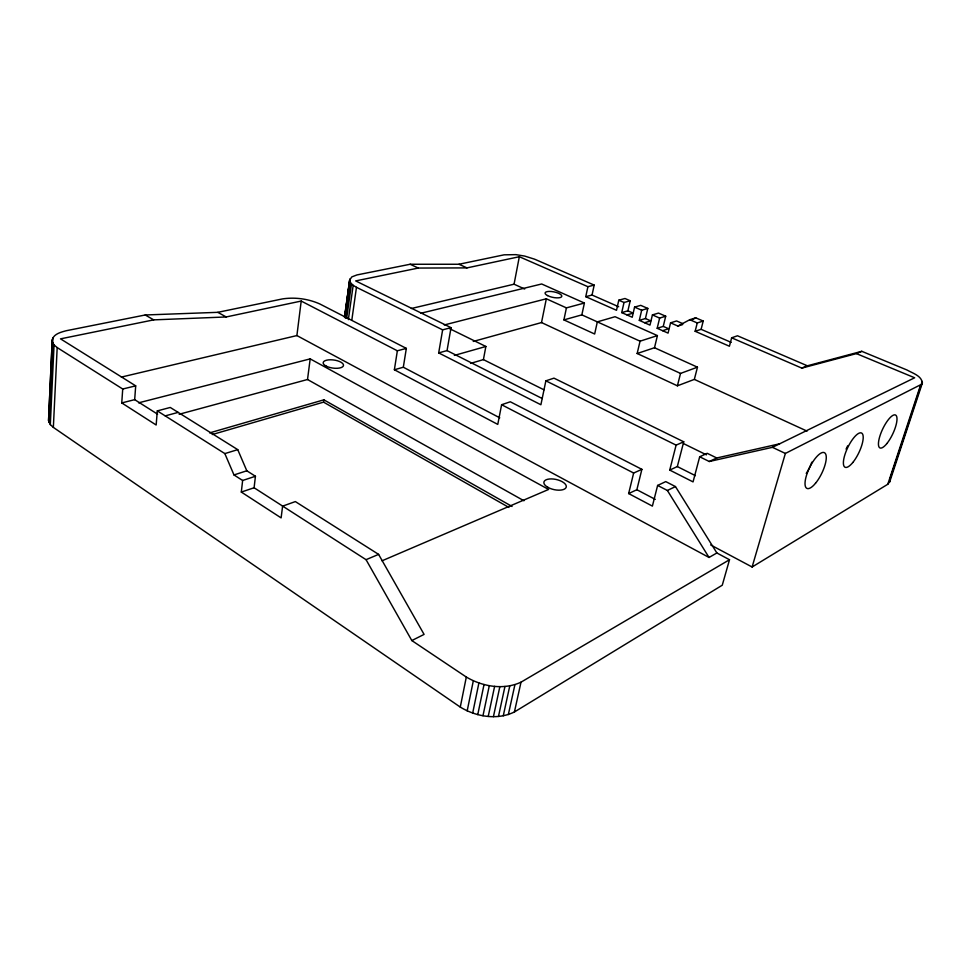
<?xml version="1.0" encoding="UTF-8"?>
<svg xmlns="http://www.w3.org/2000/svg" width="971" height="971" viewBox="0 0 971 971"><rect width="100%" height="100%" fill="white"/><g stroke="black" fill="none" stroke-linecap="round" stroke-linejoin="round"><path stroke-width="1.46" d="M628.65 493.559L636.867 489.724L641.88 469.345L633.65 473.035L628.65 493.559L652.391 506.109L657.622 485.439L665.754 481.604L675.464 486.58L716.877 552.972L729.512 559.733L722.266 585.21L514.412 711.974C497.273 720.385 476.13 716.768 460.278 707.094L53.356 427.398L50.322 424.594L48.55 420.601L52.216 341.246C52.191 334.242 60.967 332.143 66.319 330.71L145.237 314.98L217.795 312.334L282.44 298.922C295.002 297.029 308.183 298.789 319.787 303.947L406.339 348.395L403.317 367.232L394.372 369.757L397.357 350.798L406.339 348.395M48.55 420.601L52.252 339.534M49.557 409.446L50.043 399.008M50.516 388.57L51.002 378.144M51.487 367.706L51.973 357.267M52.458 346.829L52.871 337.884M49.072 422.482L52.762 342.969L52.216 341.246M50.322 424.594L54.048 344.936L52.762 342.969M53.356 427.398L57.18 347.569L54.048 344.936M729.512 559.733L521.014 682.164C503.597 690.32 482.429 686.594 466.323 677.042L411.825 640.557L366.055 559.684L254.099 487.758L255.434 476.263L246.816 470.789L237.737 449.646L170.265 407.456L157.314 410.891L156.161 425.007L121.751 402.929L122.722 389.019L57.18 347.569M157.593 414.192L134.678 399.651L135.697 385.851L60.518 338.855L153.709 319.872L226.194 316.959L301.204 301.059L397.357 350.798M411.825 640.557L424.084 634.403L378.605 554.38L295.354 501.582L282.61 506.146L281.117 517.895L241.318 492.066L242.629 480.487L233.987 474.94L224.847 453.603L157.314 410.891M716.877 552.972L709.036 557.463L296.895 335.565L301.204 301.059M179.162 414.265L307.516 379.503L310.186 358.882L548.603 489.445L382.016 560.813M212.248 434.547L323.549 402.152L323.865 399.834L512.069 506.461M344.499 317.141L349.657 280.073L351.818 276.905L356.94 274.939L410.126 264.258L458.98 264.258L504.107 254.827L515.929 254.645L524.68 256.077L534.645 259.196L594.191 285.098L592.043 295.026L585.756 296.677L587.904 286.7L594.191 285.098M344.584 317.396L349.936 278.932M344.851 316.934L349.657 280.073M346.756 305.926L347.169 302.976M347.788 298.534L348.201 295.585M349.633 285.243L350.046 282.294M345.445 318.27L350.434 282.561L349.827 281.299M346.696 318.124L351.49 283.848L350.434 282.561M348.346 319.641L353.177 285.316L351.49 283.848M351.805 320.199L356.466 287.307L353.177 285.316M438.686 352.91L442.642 329.849L451.03 327.664L447.048 350.592L438.686 352.91L540.896 404.749L545.872 380.826L553.968 378.156L683.73 441.793L677.333 466.565L669.735 470.073L693.051 481.895L699.69 456.783L707.204 453.311L716.744 457.984L779.689 443.796M470.559 363.397L483.412 359.61L485.864 346.477L449.549 328.635M411.352 308.499L514.06 284.2L519.327 256.72L587.904 286.7M641.88 469.345L510.309 401.788L501.606 404.725L497.771 424.4L394.372 369.757M460.278 707.094L466.323 677.042M473.265 341.44L541.515 322.566L546.333 298.789L566.421 307.88L584.396 303.037L581.847 314.871L563.908 319.896L566.421 307.88M467.172 710.918L473.314 680.829M472.683 713.09L478.897 682.989M477.768 714.607L484.031 684.519M482.975 715.724L489.311 685.635M488.231 716.416L494.615 686.351M493.426 716.659L499.859 686.618M498.475 716.464L504.956 686.461M503.269 715.821L509.787 685.866M508.343 714.607L514.909 684.713M514.412 711.974L521.014 682.164M630.203 300.767L624.025 302.503L621.719 312.601L627.897 310.817L630.203 300.767L624.984 298.498L618.782 300.209L616.512 310.295L585.756 296.677M647.803 308.426L641.673 310.222L639.306 320.381L645.424 318.537L647.803 308.426L640.726 305.355L634.573 307.115L632.23 317.25L621.719 312.601M637.158 353.517L640.059 341.185L657.416 335.602L654.503 347.739L637.158 353.517L680.525 373.422L697.469 367.184L694.338 379.394L677.406 385.815L541.515 322.566M665.705 316.218L659.637 318.075L657.185 328.295L663.254 326.39L665.705 316.218L658.508 313.087L652.415 314.907L649.987 325.115L639.306 320.381M682.698 323.61L676.593 320.952L670.56 322.845L668.06 333.114L657.185 328.295M677.406 385.815L680.525 373.422M695.151 331.293L697.251 322.955L703.21 321.037L701.111 329.327L695.151 331.293L729.415 346.234L731.649 337.811L737.487 335.772L807.362 365.8L861.787 351.32L907.011 370.012C912.339 373.107 923.069 376.214 922.074 384.006L785.369 453.445L752.112 567.003L710.699 544.962M669.735 470.073L676.107 445.131L683.73 441.793M752.112 567.003L887.785 484.262L889.922 480.985M887.785 484.262L920.435 385.475M889.861 479.528L922.292 381.421M889.485 482.514L922.45 382.695M670.56 322.845L677.904 326.062L689.762 319.714L695.746 317.833L703.21 321.037M691.801 319.932L695.746 317.833M699.69 456.783L709.267 461.504L772.443 447.328L914.646 377.78L856.41 353.602L801.803 368.106L731.649 337.811M657.622 485.439L667.368 490.476L675.464 486.58M709.267 461.504L716.744 457.984M366.055 559.684L378.605 554.38M856.41 353.602L861.787 351.32M801.803 368.106L807.362 365.8M241.318 492.066L254.099 487.758M242.629 480.487L255.434 476.263M233.987 474.94L246.816 470.789M662.61 330.698L668.655 328.768L663.254 326.39M677.904 326.062L682.722 324.52M224.847 453.603L237.737 449.646M644.635 322.736L650.74 320.879L645.424 318.537M626.963 314.92L633.128 313.123L627.897 310.817M209.602 432.896L323.865 399.834M454.367 355.41L485.864 346.477M165.204 415.879L178.154 412.396M138.574 402.844L310.186 358.882M444.281 324.957L546.333 298.789M121.751 402.929L134.678 399.651M122.722 389.019L135.697 385.851M420.941 313.22L541.672 283.981L584.396 303.037M121.351 377.088L296.895 335.565M451.03 327.664L355.677 280.91L418.283 268.057L466.966 267.899L519.327 256.72M689.762 319.714L697.251 322.955M701.111 329.327L731.163 342.375M618.782 300.209L624.025 302.503M634.573 307.115L641.673 310.222M652.415 314.907L659.637 318.075M592.043 295.026L618.697 306.763M657.416 335.602L615.056 316.716L597.335 321.862L594.653 334.012L563.908 319.896M514.06 284.2L524.704 289.018M581.847 314.871L640.059 341.185M654.503 347.739L697.469 367.184M458.98 264.258L466.966 267.899M694.338 379.394L807.047 431.112M410.126 264.258L418.283 268.057M772.443 447.328L785.369 453.445M683.438 443.553L706.451 454.853M356.466 287.307L442.642 329.849M545.872 380.826L676.107 445.131M483.412 359.61L543.978 389.82M447.048 350.592L542.267 398.547M677.333 466.565L695.394 475.656M501.606 404.725L633.65 473.035M403.317 367.232L499.749 417.809M636.867 489.724L655.255 499.373M217.795 312.334L226.194 316.959M307.516 379.503L523.952 500.757M323.549 402.152L508.938 507.445M145.237 314.98L153.709 319.872M667.368 490.476L709.036 557.463M811.817 462.16A19.76 6.846 -64 0 1 806.246 473.411M847.659 445.81A18.91 6.251 -64.4 0 1 846.069 449.112M815.531 483.242A19.869 6.712 -63.9 0 0 824.901 453.008A19.869 6.712 -63.9 0 0 806.525 475.268A19.869 6.712 -63.9 0 0 815.531 483.242M852.805 462.487A19.007 6.129 -64.3 0 0 862.102 433.418A19.007 6.129 -64.3 0 0 844.964 454.477A19.007 6.129 -64.3 0 0 852.805 462.487M886.924 443.492A18.231 5.608 -64.7 0 0 896.136 415.503A18.231 5.608 -64.7 0 0 880.09 435.469A18.231 5.608 -64.7 0 0 886.924 443.492M547.51 295.585A8.521 2.804 11.5 0 0 561.529 296.859A8.521 2.804 11.5 0 0 551.334 291.494A8.521 2.804 11.5 0 0 547.51 295.585M326.256 366.164A10.244 4.066 7.9 0 0 343.2 366.201A10.244 4.066 7.9 0 0 330.589 359.78A10.244 4.066 7.9 0 0 326.256 366.164M547.826 487.308A11.434 5.183 12.5 0 0 566.129 487.418A11.434 5.183 12.5 0 0 551.334 478.909A11.434 5.183 12.5 0 0 547.826 487.308"/></g></svg>
